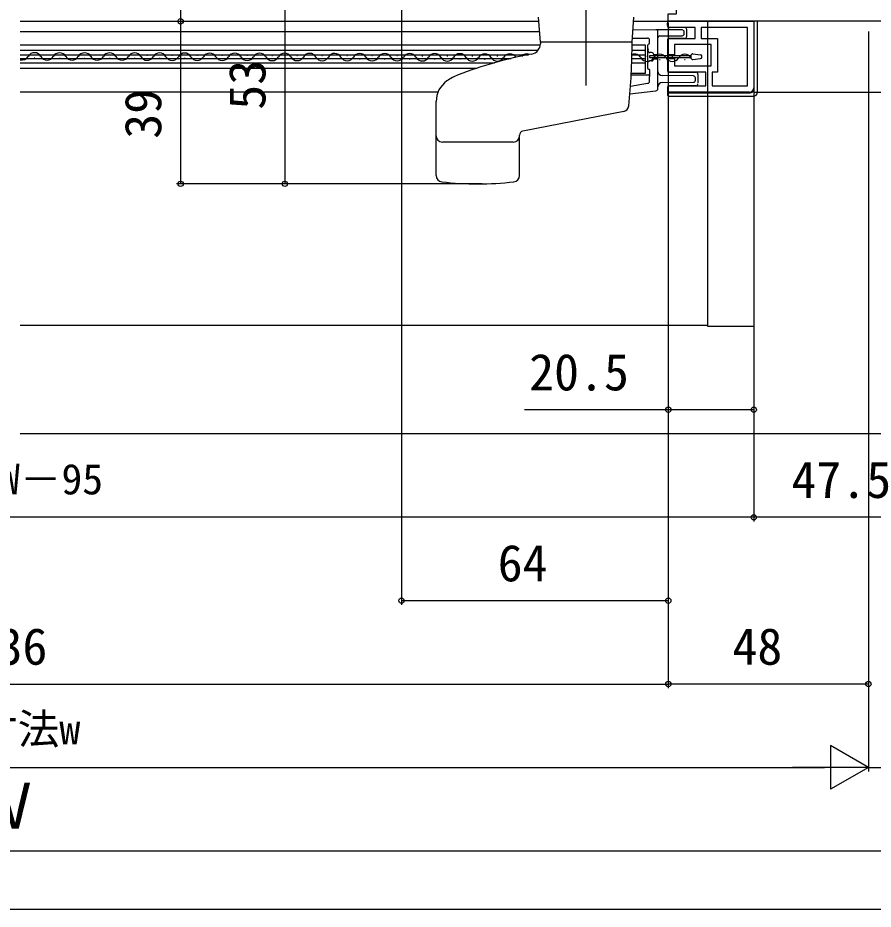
# Model space of a CAD drawing. Units: millimetres, scale not verified. Extents: x -525 to 525, y -783 to 779.
# Drawn here: x 1 to 206.1, y -782.7 to -568.9 of the extents above; entities that cross this region are included whole.
import ezdxf
from ezdxf.enums import TextEntityAlignment as Align

# ---------------------------------------------------------------- set-up
doc = ezdxf.new("R2010")
doc.units = ezdxf.units.MM
doc.header["$LTSCALE"] = 4
for name, color, linetype in [('0-2_YKK_11', 7, 'Continuous'), ('0-4_YKK_12', 2, 'Continuous'), ('0-5_YKK_13', 4, 'Continuous'), ('0-7_YKK_D', 6, 'Continuous'), ('0-8_YKK_ZWAK', 7, 'Continuous'), ('0-9_YSS_K', 3, 'Continuous')]:
    doc.layers.add(name, color=color, linetype=linetype)
doc.styles.add('ＭＳ ゴシック', font='')
doc.styles.get('ＭＳ ゴシック').set_extended_font_data('MS Gothic')

msp = doc.modelspace()

# ---------------------------------------------------------------- linework, layer by layer
at = {"layer": '0-2_YKK_11'}
for points in [[(221.001, -569.7), (157.001, -569.7), (157.001, -567.9), (159.001, -567.9), (159.001, -559.7), (162.301, -559.7)], [(157.001, -569.7), (177.501, -569.7), (177.501, -585.7)], [(176.501, -586.7), (157.001, -586.7), (157.001, -585.2), (166.001, -585.2), (166.001, -581.9), (157.001, -581.9), (157.001, -578.65), (158.501, -578.65), (158.501, -580.4), (167.301, -580.4), (167.301, -575.3), (158.501, -575.3), (158.501, -577.75), (157.001, -577.75), (157.001, -573.8), (163.401, -573.8), (163.401, -571.2), (157.001, -571.2), (157.001, -569.7)]]:
    msp.add_lwpolyline(points, dxfattribs=at)
msp.add_lwpolyline([(176.001, -585.2), (176.001, -571.2), (164.901, -571.2), (164.901, -573.8), (168.801, -573.8), (168.801, -581.9), (167.501, -581.9), (167.501, -585.2)], close=True, dxfattribs=at)
msp.add_arc((176.501, -585.7), 1, 270.00001, 359.99999, dxfattribs=at)
at = {"layer": '0-4_YKK_12'}
for p, q in [((1.503, -569.696), (125.957, -569.7)), ((148.657, -569.691), (157.199, -569.711)), ((1.503, -572.17), (126.13, -572.17)), ((1.503, -575.37), (126.293, -575.37)), ((126.279, -575.47), (1.503, -575.47)), ((1.503, -576.67), (125.754, -576.67)), ((148.294, -576.67), (151.501, -576.67)), ((151.501, -575.47), (148.304, -575.47)), ((151.501, -582.17), (151.501, -575.47)), ((1.503, -577.72), (123.431, -577.72)), ((1.503, -578.62), (119.302, -578.62)), ((1.872, -577.735), (2.072, -577.735)), ((4.87, -578.502), (5.07, -578.502)), ((7.872, -577.749), (8.072, -577.75)), ((10.87, -578.516), (11.07, -578.517)), ((13.872, -577.764), (14.072, -577.764)), ((16.87, -578.531), (17.07, -578.531)), ((19.872, -577.778), (20.072, -577.778)), ((22.87, -578.545), (23.07, -578.546)), ((25.872, -577.792), (26.072, -577.793)), ((28.87, -578.56), (29.07, -578.56)), ((31.872, -577.807), (32.072, -577.807)), ((34.87, -578.574), (35.07, -578.574)), ((37.872, -577.821), (38.072, -577.822)), ((40.87, -578.588), (41.07, -578.589)), ((43.872, -577.836), (44.072, -577.836)), ((46.87, -578.603), (47.07, -578.603)), ((49.872, -577.85), (50.072, -577.851)), ((52.87, -578.617), (53.07, -578.618)), ((55.872, -577.865), (56.072, -577.865)), ((58.87, -578.632), (59.07, -578.632)), ((61.872, -577.879), (62.072, -577.879)), ((64.87, -578.646), (65.07, -578.647)), ((67.872, -577.893), (68.072, -577.894)), ((70.87, -578.661), (71.07, -578.661)), ((73.872, -577.908), (74.072, -577.908)), ((76.87, -578.675), (77.07, -578.676)), ((79.872, -577.922), (80.072, -577.923)), ((82.87, -578.689), (83.07, -578.69)), ((85.872, -577.937), (86.072, -577.937)), ((88.87, -578.704), (89.07, -578.704)), ((91.872, -577.951), (92.072, -577.952)), ((94.87, -578.718), (95.07, -578.719)), ((97.872, -577.966), (98.072, -577.966)), ((100.87, -578.733), (101.07, -578.733)), ((103.872, -577.98), (104.072, -577.98)), ((106.87, -578.747), (107.07, -578.748)), ((109.872, -577.994), (110.072, -577.995)), ((112.87, -578.762), (113.07, -578.762)), ((115.872, -578.009), (116.072, -578.009)), ((121.872, -578.023), (122.072, -578.024)), ((148.255, -578.62), (151.501, -578.62)), ((148.276, -577.72), (151.501, -577.72)), ((151.872, -578.095), (152.072, -578.096)), ((154.87, -578.863), (155.07, -578.863)), ((157.872, -578.11), (158.072, -578.11)), ((160.87, -578.877), (161.07, -578.878)), ((1.503, -579.67), (115.298, -579.67)), ((1.503, -580.97), (111.084, -580.97)), ((148.224, -579.67), (151.501, -579.67)), ((148.12, -582.17), (151.501, -582.17)), ((1.503, -586.67), (101.759, -586.67)), ((166.501, -642.7), (1.503, -642.7))]:
    msp.add_line(p, q, dxfattribs=at)
for centre, start, end in [((4.969, -578.96), 29.06471, 150.65963), ((10.969, -578.975), 29.06471, 150.65963), ((16.969, -578.989), 29.06471, 150.65963), ((22.969, -579.004), 29.06471, 150.65963), ((28.969, -579.018), 29.06471, 150.65963), ((34.969, -579.033), 29.06471, 150.65963), ((1.973, -577.276), 254.10628, 330.65963), ((7.973, -577.291), 209.06471, 330.65963), ((13.973, -577.305), 209.06471, 330.65963), ((19.973, -577.32), 209.06471, 330.65963), ((25.973, -577.334), 209.06471, 330.65963), ((31.973, -577.349), 209.06471, 330.65963), ((37.973, -577.363), 209.06471, 330.65963), ((40.969, -579.047), 29.06471, 150.65963), ((43.973, -577.378), 209.06471, 330.65963), ((46.969, -579.062), 29.06471, 150.65963), ((49.973, -577.392), 209.06471, 330.65963), ((52.969, -579.076), 29.06471, 150.65963), ((55.973, -577.406), 209.06471, 330.65963), ((58.969, -579.09), 29.06471, 150.65963), ((61.973, -577.421), 209.06471, 330.65963), ((64.969, -579.105), 29.06471, 150.65963), ((67.973, -577.435), 209.06471, 330.65963), ((70.969, -579.119), 29.06471, 150.65963), ((73.973, -577.45), 209.06471, 330.65963), ((76.969, -579.134), 29.06471, 150.65963), ((79.973, -577.464), 209.06471, 330.65963), ((82.969, -579.148), 29.06471, 150.65963), ((85.973, -577.479), 209.06471, 330.65963), ((88.969, -579.163), 29.06471, 150.65963), ((91.973, -577.493), 209.06471, 330.65963), ((94.969, -579.177), 29.06471, 150.65963), ((97.973, -577.507), 209.06471, 330.65963), ((100.969, -579.191), 29.06471, 150.65963), ((103.973, -577.522), 209.06471, 330.65963), ((106.969, -579.206), 29.06471, 150.65963), ((109.973, -577.536), 209.06471, 330.65963), ((112.969, -579.22), 29.06471, 150.65963), ((115.973, -577.551), 209.06471, 330.65963), ((118.969, -579.235), 29.06471, 150.65963), ((122.969, -579.249), 66.31499, 136.72756), ((148.969, -579.307), 29.06471, 113.78729), ((151.973, -577.637), 209.06471, 330.65963), ((154.969, -579.321), 29.06471, 150.65963), ((157.973, -577.652), 209.06471, 330.65963), ((160.969, -579.336), 29.06471, 150.65963)]:
    msp.add_arc(centre, 1.718, start, end, dxfattribs=at)
at = {"layer": '0-5_YKK_13'}
for p, q in [((137.306, -585.075), (137.306, -462.251)), ((148.306, -574.7), (148.726, -568.7)), ((156.801, -570.7), (156.801, -570.2)), ((177.601, -585.9), (177.601, -569.7)), ((160.305, -571.775), (154.005, -571.72)), ((154.501, -576.334), (154.501, -572.22)), ((160.901, -571.2), (157.301, -571.2)), ((160.801, -572.669), (160.801, -572.275)), ((161.401, -573.3), (161.401, -571.7)), ((126.306, -574.7), (126.306, -575.103)), ((148.306, -574.7), (126.306, -574.7)), ((148.375, -573.72), (152.001, -573.72)), ((152.501, -574.92), (152.501, -574.22)), ((154.997, -573.216), (160.305, -573.169)), ((156.801, -574.3), (156.801, -581.4)), ((160.901, -573.8), (157.301, -573.8)), ((152.001, -575.512), (152.001, -580.921)), ((152.129, -576.334), (152.094, -576.72)), ((152.523, -577.22), (152.594, -577.22)), ((152.594, -577.22), (152.593, -577.22)), ((153.001, -577.22), (152.594, -577.22)), ((154.501, -577.246), (154.501, -576.334)), ((154.501, -578.042), (154.501, -577.246)), ((162.505, -578), (152.505, -578)), ((152.594, -579.22), (152.523, -579.22)), ((153.501, -577.72), (153.501, -577.744)), ((154.001, -577.744), (153.501, -577.744)), ((153.501, -577.744), (153.501, -578)), ((153.501, -578.4), (153.501, -578.696)), ((153.501, -578.696), (153.501, -578.72)), ((153.501, -578.696), (154.001, -578.696)), ((154.001, -577.744), (154.001, -578)), ((154.001, -578.4), (154.001, -578.696)), ((154.501, -580.106), (154.501, -579.194)), ((162.505, -578.605), (162.505, -577.795)), ((162.847, -577.498), (164.747, -577.765)), ((162.847, -578.902), (164.747, -578.635)), ((165.005, -578.338), (165.005, -578.062)), ((152.568, -582.853), (152.568, -581.52)), ((154.501, -585.89), (154.501, -580.106)), ((148.101, -582.553), (152.268, -582.553)), ((152.504, -582.917), (152.568, -582.853)), ((152.504, -584.076), (152.504, -582.917)), ((163.005, -582.794), (155.492, -582.729)), ((157.301, -581.9), (163.601, -581.9)), ((163.501, -583.846), (163.501, -583.294)), ((164.101, -582.5), (164.101, -584.5)), ((147.931, -585.308), (152.03, -584.576)), ((155.492, -584.411), (163.005, -584.346)), ((156.801, -585.7), (156.801, -587.2)), ((163.601, -585.2), (157.301, -585.2)), ((147.793, -587.104), (154.027, -586.39)), ((156.801, -586.9), (176.601, -586.9)), ((157.301, -587.7), (177.401, -587.7)), ((101.306, -606.738), (101.306, -588.955)), ((146.32, -591.313), (122.115, -596.042)), ((121.306, -606.738), (121.306, -597.024)), ((119.806, -598.7), (102.806, -598.7))]:
    msp.add_line(p, q, dxfattribs=at)
for points in [[(148.306, -574.7), (126.306, -574.7), (125.887, -568.7)], [(178.401, -586.7), (178.401, -569.7), (157.301, -569.7)], [(154.005, -571.72), (154.001, -571.72), (148.507, -571.837)], [(152.505, -578), (152.505, -578.4), (162.505, -578.4)], [(153.001, -579.22), (152.594, -579.22), (152.593, -579.22)], [(154.501, -579.194), (154.501, -578.397), (154.501, -578.042)]]:
    msp.add_lwpolyline(points, dxfattribs=at)
msp.add_lwpolyline([(166.501, -569.7), (177.501, -569.7), (177.501, -642.9), (166.501, -642.9)], close=True, dxfattribs=at)
for centre, radius, start, end in [((157.301, -570.2), 0.5, 90, 180), ((157.301, -570.7), 0.5, 180, 270), ((154.001, -572.22), 0.5, 0, 89.5), ((160.301, -572.275), 0.5, 0, 89.5), ((160.301, -572.669), 0.5, 270.5, 0), ((160.901, -571.7), 0.5, 0, 90), ((123.806, -575.103), 2.5, 280.59956, 0), ((-1.694, -574.7), 150, 354.14801, 0), ((155.001, -573.716), 0.5, 90.5, 180), ((157.301, -574.3), 0.5, 90, 180), ((160.901, -573.3), 0.5, 270, 0), ((153.001, -577.72), 0.5, 0, 90), ((154.002, -577.245), 0.499, 269.86814, 359.86749), ((142.661, -675.854), 100, 100.59956, 111.12437), ((152.523, -579.72), 0.5, 90.00106, 180.00113), ((153.001, -578.72), 0.5, 270, 0), ((154.002, -579.195), 0.499, 0.13256, 90.13181), ((162.805, -577.795), 0.3, 82, 180), ((162.805, -578.605), 0.3, 180, 278), ((164.705, -578.062), 0.3, 0, 82), ((164.705, -578.338), 0.3, 278, 0), ((157.301, -581.4), 0.5, 180, 270), ((111.306, -594.7), 13, 111.12437, 124.8499), ((155.501, -581.729), 1, 180, 269.5), ((163.001, -583.294), 0.5, 0, 89.5), ((163.601, -582.4), 0.5, 0, 90), ((107.306, -588.955), 6, 124.8499, 180), ((152.004, -584.076), 0.5, 273.00166, 359.99834), ((155.501, -585.411), 1, 90.5, 180), ((157.301, -585.7), 0.5, 90, 180), ((163.001, -583.846), 0.5, 270.5, 0), ((163.601, -584.7), 0.5, 270, 0), ((154.001, -585.89), 0.5, 273, 0), ((157.301, -587.2), 0.5, 180, 270), ((176.601, -585.9), 1, 270, 0), ((177.401, -586.7), 1, 270, 0), ((146.033, -589.841), 1.5, 281.05459, 354.14801), ((122.306, -597.024), 1, 101.05459, 180), ((102.806, -597.2), 1.5, 180, 270), ((119.806, -597.2), 1.5, 270, 0), ((102.806, -606.738), 1.5, 180, 263.78381), ((119.806, -606.738), 1.5, 276.21619, 0), ((111.306, -528.7), 80, 263.78381, 276.21619)]:
    msp.add_arc(centre, radius, start, end, dxfattribs=at)
for centre, major_axis, ratio, start_param, end_param in [((152.001, -574.22), (-0.354, -0.354), 0.999924, 2.3562326, 3.9269527), ((152.201, -574.92), (-0.212, 0.212), 0.999924, 2.5236367, 3.9269527), ((152.301, -575.512), (-0.212, 0.212), 0.999924, 5.6652293, 7.0685454), ((152.593, -576.72), (-0.337, 0.369), 0.999579, 0.8308003, 2.4007602), ((152.301, -580.921), (-0.212, -0.212), 0.999924, 5.4978252, 7.0138864), ((152.268, -581.52), (-0.212, -0.212), 0.999924, 2.3562326, 3.8722937), ((152.268, -582.853), (-0.212, -0.212), 0.999924, 2.3562326, 3.9269527)]:
    msp.add_ellipse(centre, major_axis=major_axis, ratio=ratio, start_param=start_param, end_param=end_param, dxfattribs=at)
at = {"layer": '0-7_YKK_D'}
for p, q in [((40.004, -454.7), (40.004, -569.696)), ((65.005, -555.698), (65.003, -608.698)), ((93.004, -555.698), (93.004, -709.7)), ((39.005, -569.696), (39.004, -569.696)), ((40.005, -569.696), (40.003, -608.697)), ((157.001, -570.2), (157.001, -729.7)), ((157.001, -570.2), (157.001, -709.7)), ((157.001, -570.2), (157.001, -729.7)), ((205.002, -572.164), (205.002, -729.7)), ((205.002, -572.164), (205.002, -749.7)), ((205.002, -572.164), (205.002, -749.7)), ((157.001, -587.2), (157.001, -663.9)), ((177.501, -586.7), (177.501, -689.7)), ((177.501, -586.7), (177.501, -689.7)), ((177.501, -586.7), (177.501, -663.9)), ((177.501, -586.7), (274.002, -586.7)), ((111.306, -608.7), (39.003, -608.697)), ((112.306, -608.7), (64.003, -608.698)), ((177.501, -688.7), (-177.499, -688.7)), ((224.999, -688.7), (177.501, -688.7)), ((157.001, -708.7), (93.004, -708.7)), ((-156.999, -728.7), (157.001, -728.7)), ((205.002, -728.7), (157.001, -728.7)), ((205.002, -748.7), (195.909, -743.45)), ((195.909, -743.45), (195.909, -753.95)), ((-194.498, -748.7), (194.502, -748.7)), ((205.002, -748.7), (186.816, -748.7)), ((205.002, -748.7), (195.909, -753.95)), ((205.002, -748.7), (225.002, -748.7)), ((-214.5, -768.696), (214.5, -768.7))]:
    msp.add_line(p, q, dxfattribs=at)
msp.add_lwpolyline([(177.501, -662.9), (157.001, -662.9), (122.496, -662.9)], dxfattribs=at)
for centre in [(40.004, -569.696), (40.005, -569.696), (40.003, -608.697), (65.003, -608.698), (157.001, -662.9), (177.501, -662.9), (177.501, -688.7), (177.501, -688.7), (93.004, -708.7), (157.001, -708.7), (157.001, -728.7), (157.001, -728.7), (205.002, -728.7)]:
    msp.add_circle(centre, 0.637, dxfattribs=at)
at = {"layer": '0-8_YKK_ZWAK'}
msp.add_lwpolyline([(-525, -782.7), (525, -782.7), (525, 747.3)], dxfattribs=at)
at = {"layer": '0-9_YSS_K'}
msp.add_line((225.002, -668.7), (1.503, -668.7), dxfattribs=at)

# ---------------------------------------------------------------- texts
at = {"layer": '0-7_YKK_D', "style": 'ＭＳ ゴシック'}
for s, height, rotation, p in [('53', 8.798, 89.998, (63.004, -590.925)), ('39', 8.798, 89.998, (38.004, -597.89)), ('Ｗ', 11, 359.999, (-10.653, -766.698))]:
    msp.add_text(s, height=height, rotation=rotation, dxfattribs=at).set_placement(p, align=Align.BOTTOM_LEFT)
for s, height, p in [('20.5', 8.798, (123.61, -660.9)), ('網戸出来幅＝W－95', 7.331, (-63.55, -685.393)), ('47.5', 8.798, (186.523, -686.7)), ('64', 8.798, (116.071, -706.7)), ('W－136', 8.798, (-27.885, -726.7)), ('48', 8.798, (172.377, -726.7)), ('内法基準寸法w', 7.331, (-49.061, -745.336))]:
    msp.add_text(s, height=height, dxfattribs=at).set_placement(p, align=Align.BOTTOM_LEFT)

doc.saveas('drawing.dxf')
